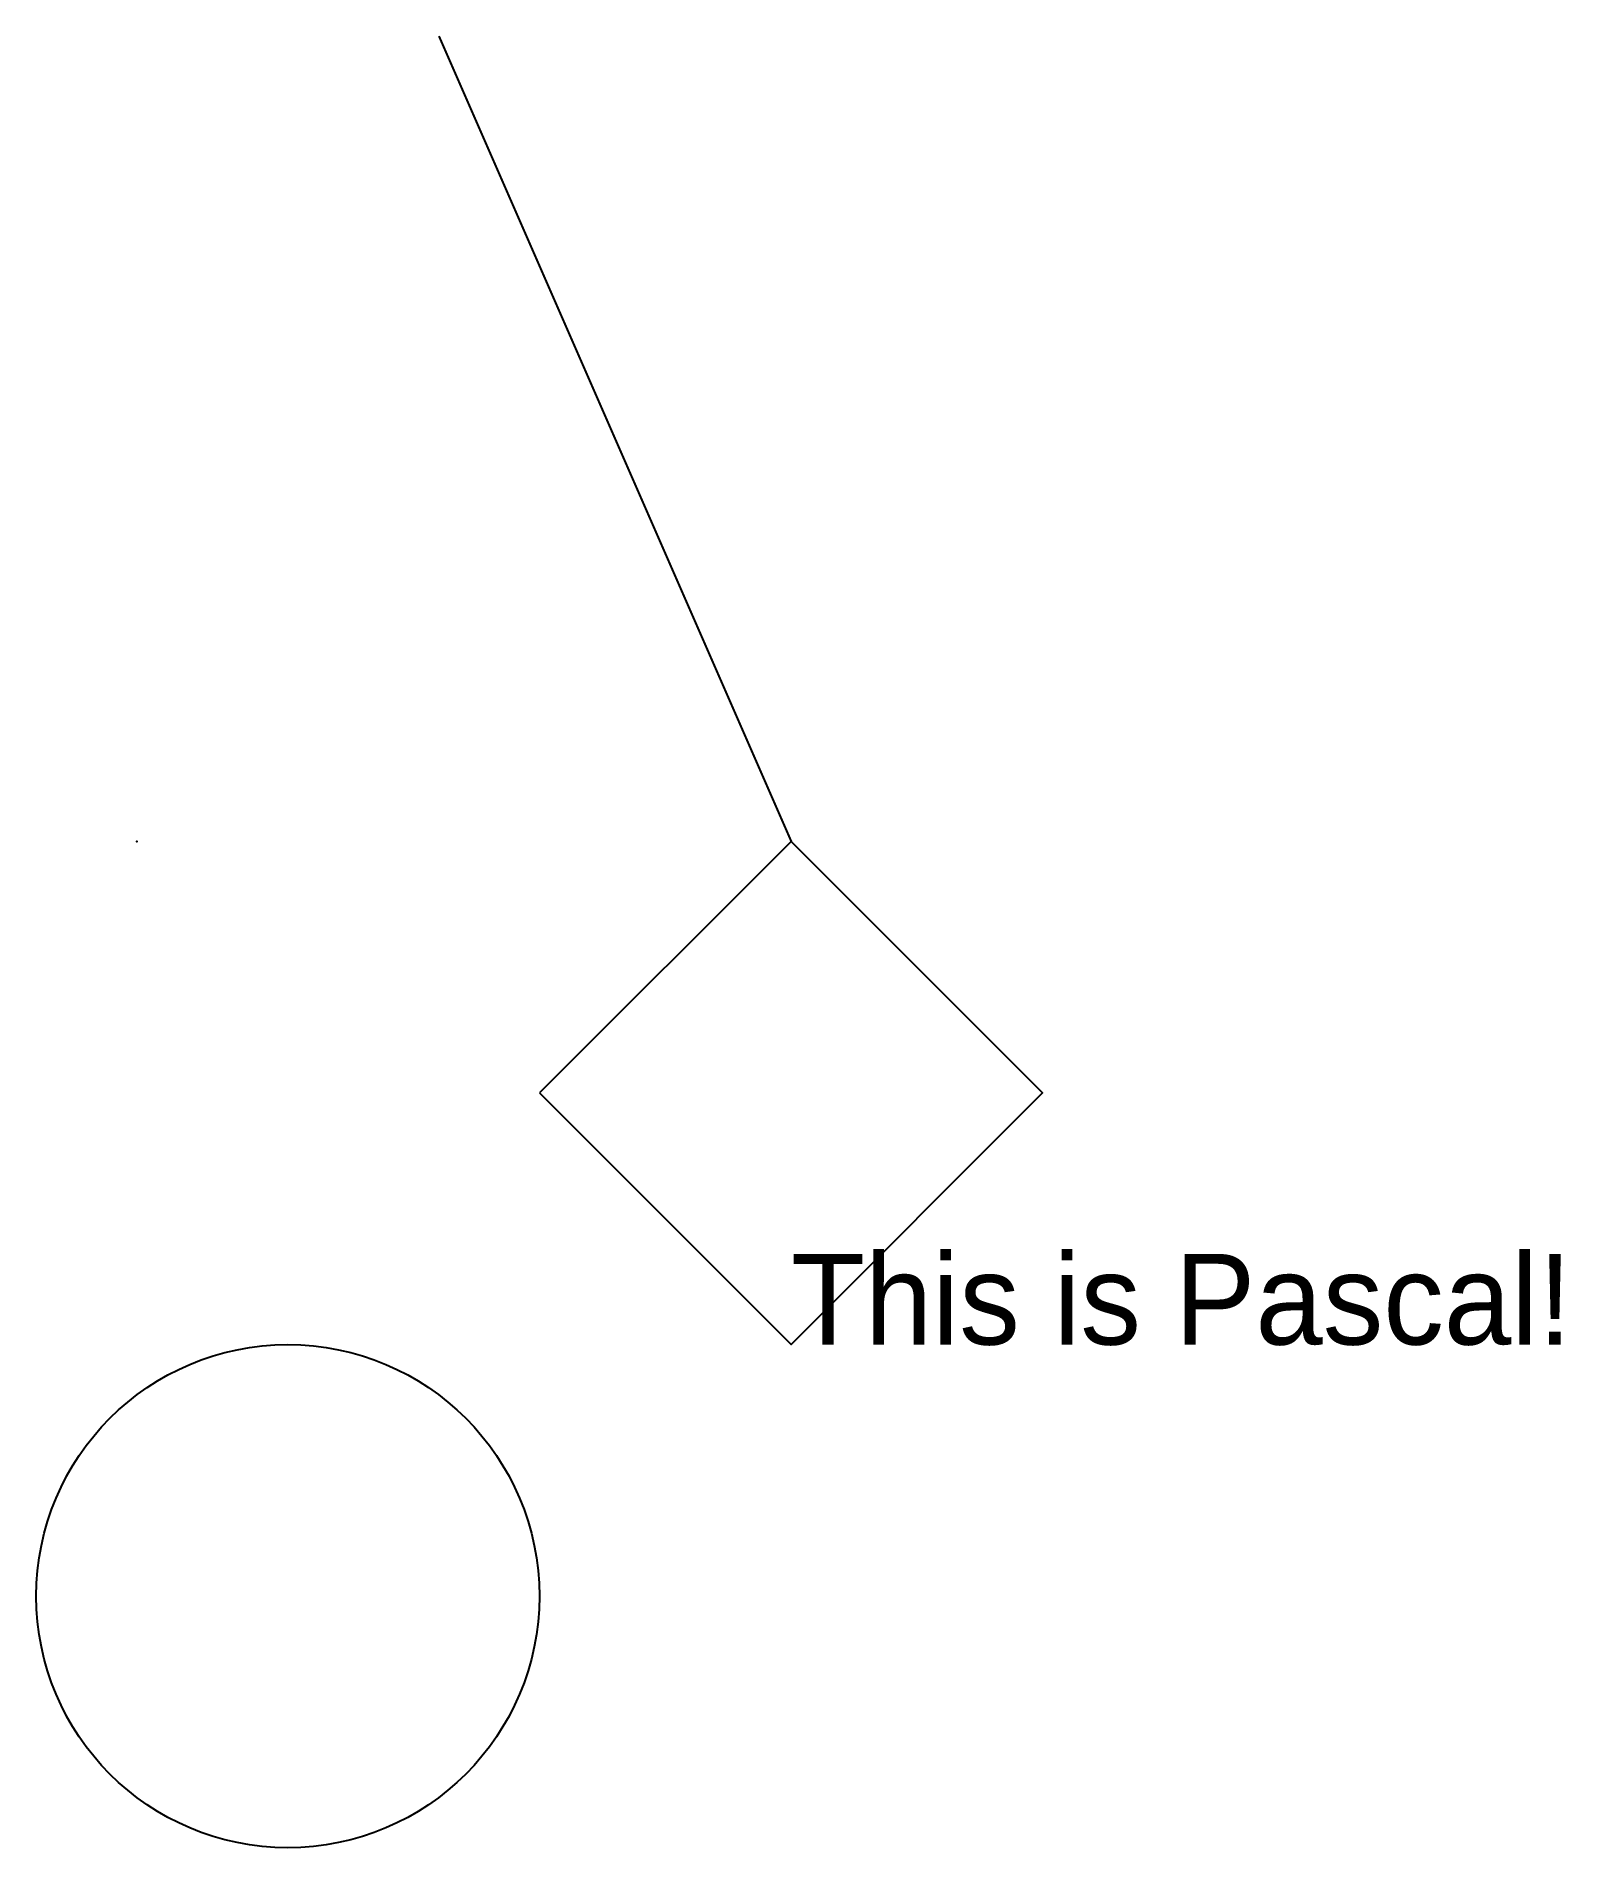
# Model space of a CAD drawing. Extents: x -0.5 to 2.53, y 0 to 3.6.
import ezdxf

# ---------------------------------------------------------------- set-up
doc = ezdxf.new("R2010")
doc.units = 0
doc.layers.add('green_layer', color=3, linetype='CONTINUOUS')

msp = doc.modelspace()

# ---------------------------------------------------------------- linework, layer by layer
at = {"layer": 'green_layer'}
msp.add_line((0.3, 3.6), (1, 2), dxfattribs=at)
msp.add_lwpolyline([(0.5, 1.5), (1, 1), (1.5, 1.5), (1, 2)], close=True, dxfattribs=at)
msp.add_circle((0, 0.5), 0.5, dxfattribs=at)
msp.add_point((-0.3, 2), dxfattribs=at)

# ---------------------------------------------------------------- texts
msp.add_text('This is Pascal!', height=0.18, dxfattribs=at).set_placement((1, 1))

doc.saveas('drawing.dxf')
